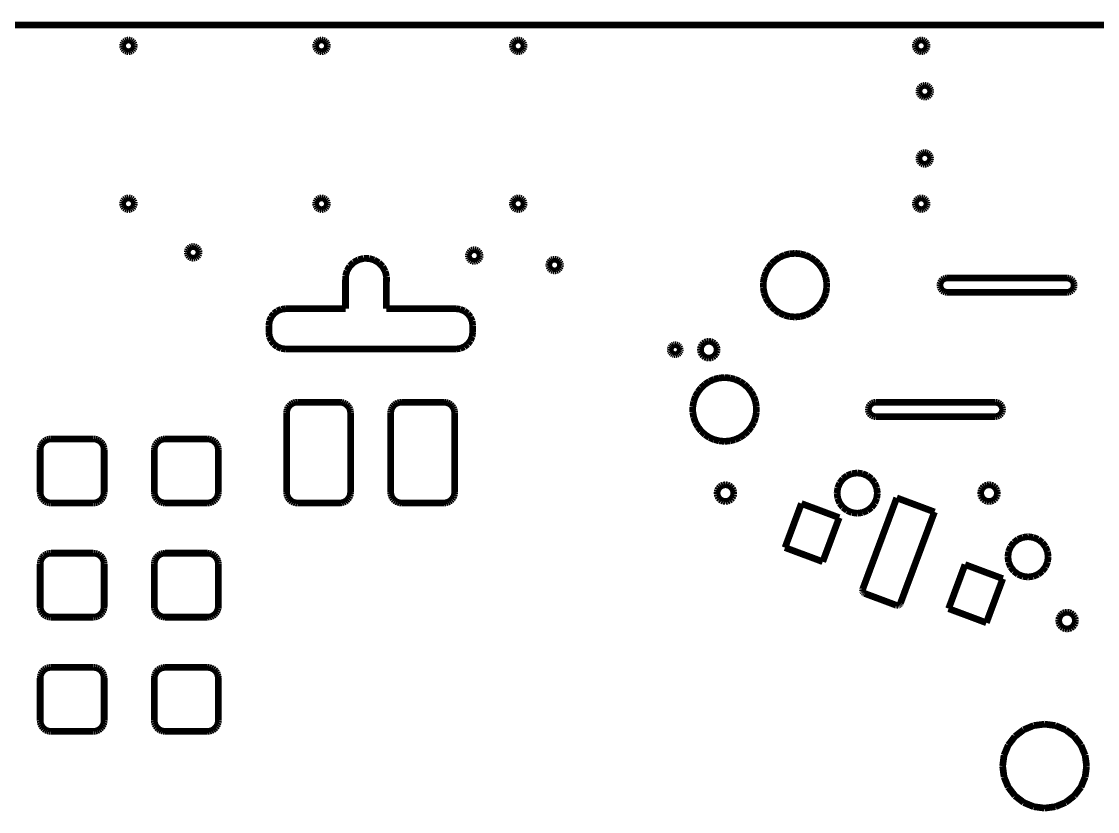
# Model space of a CAD drawing. Extents: x -533 to 536, y -245 to 271.
# Drawn here: x -27 to 293.4, y 36 to 271.2 of the extents above; entities that cross this region are included whole.
import ezdxf

# ---------------------------------------------------------------- set-up
doc = ezdxf.new("R2010")
doc.units = 0
doc.layers.add('PROFILEEDGES', color=7, linetype='CONTINUOUS')

msp = doc.modelspace()

# ---------------------------------------------------------------- linework, layer by layer
at = {"layer": 'PROFILEEDGES', "const_width": 2}
for points in [[(-531.63, 270.18), (426.99, 270.18)], [(3.6, 265.17), (3.32, 264.8)], [(3.95, 265.44), (3.6, 265.17)], [(4.36, 265.6), (3.95, 265.44)], [(4.83, 265.68), (4.36, 265.6)], [(5.31, 265.6), (4.83, 265.68)], [(5.71, 265.44), (5.31, 265.6)], [(6.06, 265.17), (5.71, 265.44)], [(6.34, 264.8), (6.06, 265.17)], [(61.1, 265.17), (60.82, 264.8)], [(61.45, 265.44), (61.1, 265.17)], [(61.85, 265.61), (61.45, 265.44)], [(62.33, 265.68), (61.85, 265.61)], [(62.81, 265.61), (62.33, 265.68)], [(63.21, 265.44), (62.81, 265.61)], [(63.56, 265.17), (63.21, 265.44)], [(63.84, 264.8), (63.56, 265.17)], [(119.68, 265.17), (119.4, 264.8)], [(120.03, 265.44), (119.68, 265.17)], [(120.43, 265.61), (120.03, 265.44)], [(120.91, 265.68), (120.43, 265.61)], [(121.39, 265.61), (120.91, 265.68)], [(121.79, 265.44), (121.39, 265.61)], [(122.14, 265.17), (121.79, 265.44)], [(122.42, 264.8), (122.14, 265.17)], [(239.68, 265.17), (239.4, 264.8)], [(240.03, 265.44), (239.68, 265.17)], [(240.43, 265.61), (240.03, 265.44)], [(240.91, 265.68), (240.43, 265.61)], [(241.39, 265.61), (240.91, 265.68)], [(241.79, 265.44), (241.39, 265.61)], [(242.14, 265.17), (241.79, 265.44)], [(242.42, 264.8), (242.14, 265.17)], [(3.15, 264.39), (3.09, 263.93)], [(3.09, 263.93), (3.15, 263.47)], [(3.32, 264.8), (3.15, 264.39)], [(3.15, 263.47), (3.32, 263.06)], [(3.32, 263.06), (3.6, 262.69)], [(3.6, 262.69), (3.95, 262.42)], [(3.95, 262.42), (4.36, 262.26)], [(4.36, 262.26), (4.83, 262.18)], [(4.83, 262.18), (5.31, 262.26)], [(5.31, 262.26), (5.71, 262.42)], [(5.71, 262.42), (6.06, 262.69)], [(6.06, 262.69), (6.34, 263.06)], [(6.52, 264.39), (6.34, 264.8)], [(6.34, 263.06), (6.52, 263.47)], [(6.57, 263.93), (6.52, 264.39)], [(6.52, 263.47), (6.57, 263.93)], [(60.64, 264.39), (60.59, 263.93)], [(60.59, 263.93), (60.64, 263.47)], [(60.82, 264.8), (60.64, 264.39)], [(60.64, 263.47), (60.82, 263.06)], [(60.82, 263.06), (61.1, 262.69)], [(61.1, 262.69), (61.45, 262.42)], [(61.45, 262.42), (61.85, 262.25)], [(61.85, 262.25), (62.33, 262.18)], [(62.33, 262.18), (62.81, 262.25)], [(62.81, 262.25), (63.21, 262.42)], [(63.21, 262.42), (63.56, 262.69)], [(63.56, 262.69), (63.84, 263.06)], [(64.02, 264.39), (63.84, 264.8)], [(63.84, 263.06), (64.02, 263.47)], [(64.07, 263.93), (64.02, 264.39)], [(64.02, 263.47), (64.07, 263.93)], [(119.22, 264.39), (119.17, 263.93)], [(119.17, 263.93), (119.22, 263.47)], [(119.4, 264.8), (119.22, 264.39)], [(119.22, 263.47), (119.4, 263.06)], [(119.4, 263.06), (119.68, 262.69)], [(119.68, 262.69), (120.03, 262.42)], [(120.03, 262.42), (120.43, 262.25)], [(120.43, 262.25), (120.91, 262.18)], [(120.91, 262.18), (121.39, 262.25)], [(121.39, 262.25), (121.79, 262.42)], [(121.79, 262.42), (122.14, 262.69)], [(122.14, 262.69), (122.42, 263.06)], [(122.6, 264.39), (122.42, 264.8)], [(122.42, 263.06), (122.6, 263.47)], [(122.65, 263.93), (122.6, 264.39)], [(122.6, 263.47), (122.65, 263.93)], [(239.22, 264.39), (239.17, 263.93)], [(239.17, 263.93), (239.22, 263.47)], [(239.4, 264.8), (239.22, 264.39)], [(239.22, 263.47), (239.4, 263.06)], [(239.4, 263.06), (239.68, 262.69)], [(239.68, 262.69), (240.03, 262.42)], [(240.03, 262.42), (240.43, 262.25)], [(240.43, 262.25), (240.91, 262.18)], [(240.91, 262.18), (241.39, 262.25)], [(241.39, 262.25), (241.79, 262.42)], [(241.79, 262.42), (242.14, 262.69)], [(242.14, 262.69), (242.42, 263.06)], [(242.6, 264.39), (242.42, 264.8)], [(242.42, 263.06), (242.6, 263.47)], [(242.65, 263.93), (242.6, 264.39)], [(242.6, 263.47), (242.65, 263.93)], [(241.48, 252.1), (241.93, 252.17)], [(241.93, 252.17), (242.39, 252.13)], [(240.24, 250.37), (240.29, 250.82)], [(240.32, 249.92), (240.24, 250.37)], [(240.29, 250.82), (240.45, 251.25)], [(240.51, 249.5), (240.32, 249.92)], [(240.45, 251.25), (240.71, 251.62)], [(240.8, 249.15), (240.51, 249.5)], [(240.71, 251.62), (241.07, 251.91)], [(241.17, 248.88), (240.8, 249.15)], [(241.07, 251.91), (241.48, 252.1)], [(242.39, 252.13), (242.81, 251.97)], [(242.92, 248.94), (242.5, 248.75)], [(242.81, 251.97), (243.19, 251.7)], [(243.27, 249.23), (242.92, 248.94)], [(243.19, 251.7), (243.48, 251.35)], [(243.53, 249.6), (243.27, 249.23)], [(243.48, 251.35), (243.66, 250.93)], [(243.7, 250.03), (243.53, 249.6)], [(243.66, 250.93), (243.74, 250.48)], [(243.74, 250.48), (243.7, 250.03)], [(241.59, 248.72), (241.17, 248.88)], [(242.05, 248.68), (241.59, 248.72)], [(242.5, 248.75), (242.05, 248.68)], [(240.22, 230.42), (240.28, 230.88)], [(240.28, 229.97), (240.22, 230.42)], [(240.28, 230.88), (240.46, 231.3)], [(240.46, 229.55), (240.28, 229.97)], [(240.46, 231.3), (240.74, 231.66)], [(240.74, 231.66), (241.1, 231.94)], [(241.1, 231.94), (241.52, 232.11)], [(241.52, 232.11), (241.97, 232.17)], [(241.97, 232.17), (242.43, 232.11)], [(242.43, 232.11), (242.85, 231.94)], [(242.85, 231.94), (243.21, 231.66)], [(243.21, 231.66), (243.49, 231.3)], [(243.49, 231.3), (243.66, 230.88)], [(243.66, 229.97), (243.49, 229.55)], [(243.66, 230.88), (243.72, 230.42)], [(243.72, 230.42), (243.66, 229.97)], [(240.74, 229.19), (240.46, 229.55)], [(241.1, 228.91), (240.74, 229.19)], [(241.52, 228.73), (241.1, 228.91)], [(241.97, 228.67), (241.52, 228.73)], [(242.43, 228.73), (241.97, 228.67)], [(242.85, 228.91), (242.43, 228.73)], [(243.21, 229.19), (242.85, 228.91)], [(243.49, 229.55), (243.21, 229.19)], [(3.15, 217.39), (3.09, 216.93)], [(3.09, 216.93), (3.15, 216.47)], [(3.32, 217.8), (3.15, 217.39)], [(3.6, 218.17), (3.32, 217.8)], [(3.95, 218.44), (3.6, 218.17)], [(4.36, 218.6), (3.95, 218.44)], [(4.83, 218.68), (4.36, 218.6)], [(5.31, 218.6), (4.83, 218.68)], [(5.71, 218.44), (5.31, 218.6)], [(6.06, 218.17), (5.71, 218.44)], [(6.34, 217.8), (6.06, 218.17)], [(6.52, 217.39), (6.34, 217.8)], [(6.57, 216.93), (6.52, 217.39)], [(6.52, 216.47), (6.57, 216.93)], [(60.64, 217.39), (60.59, 216.93)], [(60.59, 216.93), (60.64, 216.47)], [(60.82, 217.8), (60.64, 217.39)], [(61.1, 218.17), (60.82, 217.8)], [(61.45, 218.44), (61.1, 218.17)], [(61.85, 218.61), (61.45, 218.44)], [(62.33, 218.68), (61.85, 218.61)], [(62.81, 218.61), (62.33, 218.68)], [(63.21, 218.44), (62.81, 218.61)], [(63.56, 218.17), (63.21, 218.44)], [(63.84, 217.8), (63.56, 218.17)], [(64.02, 217.39), (63.84, 217.8)], [(64.07, 216.93), (64.02, 217.39)], [(64.02, 216.47), (64.07, 216.93)], [(119.22, 217.39), (119.17, 216.93)], [(119.17, 216.93), (119.22, 216.47)], [(119.4, 217.8), (119.22, 217.39)], [(119.68, 218.17), (119.4, 217.8)], [(120.03, 218.44), (119.68, 218.17)], [(120.43, 218.61), (120.03, 218.44)], [(120.91, 218.68), (120.43, 218.61)], [(121.39, 218.61), (120.91, 218.68)], [(121.79, 218.44), (121.39, 218.61)], [(122.14, 218.17), (121.79, 218.44)], [(122.42, 217.8), (122.14, 218.17)], [(122.6, 217.39), (122.42, 217.8)], [(122.65, 216.93), (122.6, 217.39)], [(122.6, 216.47), (122.65, 216.93)], [(239.23, 217.39), (239.17, 216.93)], [(239.17, 216.93), (239.23, 216.47)], [(239.4, 217.8), (239.23, 217.39)], [(239.68, 218.17), (239.4, 217.8)], [(240.03, 218.44), (239.68, 218.17)], [(240.44, 218.6), (240.03, 218.44)], [(240.91, 218.68), (240.44, 218.6)], [(241.39, 218.6), (240.91, 218.68)], [(241.79, 218.44), (241.39, 218.6)], [(242.14, 218.17), (241.79, 218.44)], [(242.42, 217.8), (242.14, 218.17)], [(242.6, 217.39), (242.42, 217.8)], [(242.65, 216.93), (242.6, 217.39)], [(242.6, 216.47), (242.65, 216.93)], [(3.15, 216.47), (3.32, 216.06)], [(3.32, 216.06), (3.6, 215.69)], [(3.6, 215.69), (3.95, 215.42)], [(3.95, 215.42), (4.36, 215.26)], [(4.36, 215.26), (4.83, 215.18)], [(4.83, 215.18), (5.31, 215.26)], [(5.31, 215.26), (5.71, 215.42)], [(5.71, 215.42), (6.06, 215.69)], [(6.06, 215.69), (6.34, 216.06)], [(6.34, 216.06), (6.52, 216.47)], [(60.64, 216.47), (60.82, 216.06)], [(60.82, 216.06), (61.1, 215.69)], [(61.1, 215.69), (61.45, 215.42)], [(61.45, 215.42), (61.85, 215.25)], [(61.85, 215.25), (62.33, 215.18)], [(62.33, 215.18), (62.81, 215.25)], [(62.81, 215.25), (63.21, 215.42)], [(63.21, 215.42), (63.56, 215.69)], [(63.56, 215.69), (63.84, 216.06)], [(63.84, 216.06), (64.02, 216.47)], [(119.22, 216.47), (119.4, 216.06)], [(119.4, 216.06), (119.68, 215.69)], [(119.68, 215.69), (120.03, 215.42)], [(120.03, 215.42), (120.43, 215.25)], [(120.43, 215.25), (120.91, 215.18)], [(120.91, 215.18), (121.39, 215.25)], [(121.39, 215.25), (121.79, 215.42)], [(121.79, 215.42), (122.14, 215.69)], [(122.14, 215.69), (122.42, 216.06)], [(122.42, 216.06), (122.6, 216.47)], [(239.23, 216.47), (239.4, 216.06)], [(239.4, 216.06), (239.68, 215.69)], [(239.68, 215.69), (240.03, 215.42)], [(240.03, 215.42), (240.44, 215.26)], [(240.44, 215.26), (240.91, 215.18)], [(240.91, 215.18), (241.39, 215.26)], [(241.39, 215.26), (241.79, 215.42)], [(241.79, 215.42), (242.14, 215.69)], [(242.14, 215.69), (242.42, 216.06)], [(242.42, 216.06), (242.6, 216.47)], [(23.2, 203.96), (23.62, 204.14)], [(23.62, 204.14), (24.07, 204.21)], [(24.07, 204.21), (24.53, 204.16)], [(24.53, 204.16), (24.95, 203.99)], [(22.35, 202.43), (22.41, 202.89)], [(22.42, 201.98), (22.35, 202.43)], [(22.41, 202.89), (22.57, 203.31)], [(22.6, 201.56), (22.42, 201.98)], [(22.57, 203.31), (22.85, 203.68)], [(22.89, 201.2), (22.6, 201.56)], [(22.85, 203.68), (23.2, 203.96)], [(23.26, 200.93), (22.89, 201.2)], [(23.68, 200.76), (23.26, 200.93)], [(25.01, 200.96), (24.59, 200.78)], [(24.95, 203.99), (25.32, 203.72)], [(25.36, 201.25), (25.01, 200.96)], [(25.32, 203.72), (25.6, 203.36)], [(25.63, 201.61), (25.36, 201.25)], [(25.6, 203.36), (25.79, 202.94)], [(25.8, 202.04), (25.63, 201.61)], [(25.79, 202.94), (25.85, 202.49)], [(25.85, 202.49), (25.8, 202.04)], [(106.07, 201.57), (106.14, 202.02)], [(106.11, 201.11), (106.07, 201.57)], [(106.26, 200.68), (106.11, 201.11)], [(106.14, 202.02), (106.34, 202.43)], [(106.34, 202.43), (106.63, 202.78)], [(106.63, 202.78), (107, 203.04)], [(107, 203.04), (107.43, 203.2)], [(107.43, 203.2), (107.89, 203.24)], [(107.89, 203.24), (108.34, 203.16)], [(108.34, 203.16), (108.75, 202.97)], [(108.75, 202.97), (109.1, 202.68)], [(109.1, 202.68), (109.36, 202.3)], [(109.48, 200.97), (109.29, 200.56)], [(109.36, 202.3), (109.52, 201.87)], [(109.56, 201.42), (109.48, 200.97)], [(109.52, 201.87), (109.56, 201.42)], [(198.83, 201.02), (197.51, 200.15)], [(200.24, 201.64), (198.83, 201.02)], [(201.74, 202.02), (200.24, 201.64)], [(203.33, 202.16), (201.74, 202.02)], [(204.92, 202.02), (203.33, 202.16)], [(206.42, 201.64), (204.92, 202.02)], [(207.83, 201.02), (206.42, 201.64)], [(209.15, 200.15), (207.83, 201.02)], [(24.13, 200.71), (23.68, 200.76)], [(24.59, 200.78), (24.13, 200.71)], [(69.93, 196.97), (70.75, 198.35)], [(70.75, 198.35), (71.9, 199.47)], [(71.9, 199.47), (73.3, 200.25)], [(73.3, 200.25), (74.85, 200.65)], [(74.85, 200.65), (76.46, 200.63)], [(76.46, 200.63), (78, 200.19)], [(78, 200.19), (79.38, 199.37)], [(79.38, 199.37), (80.51, 198.22)], [(80.51, 198.22), (81.29, 196.82)], [(106.53, 200.31), (106.26, 200.68)], [(106.88, 200.01), (106.53, 200.31)], [(107.29, 199.82), (106.88, 200.01)], [(107.74, 199.74), (107.29, 199.82)], [(108.2, 199.78), (107.74, 199.74)], [(108.63, 199.94), (108.2, 199.78)], [(109, 200.2), (108.63, 199.94)], [(109.29, 200.56), (109, 200.2)], [(130, 198.68), (130.05, 199.13)], [(130.05, 198.23), (130, 198.68)], [(130.05, 199.13), (130.23, 199.55)], [(130.23, 197.8), (130.05, 198.23)], [(130.23, 199.55), (130.51, 199.92)], [(130.51, 197.44), (130.23, 197.8)], [(130.51, 199.92), (130.87, 200.2)], [(130.87, 200.2), (131.29, 200.37)], [(131.29, 200.37), (131.75, 200.43)], [(131.75, 200.43), (132.2, 200.37)], [(132.2, 200.37), (132.62, 200.2)], [(132.62, 200.2), (132.98, 199.92)], [(132.98, 199.92), (133.26, 199.55)], [(133.26, 197.8), (132.98, 197.44)], [(133.26, 199.55), (133.44, 199.13)], [(133.44, 198.23), (133.26, 197.8)], [(133.44, 199.13), (133.5, 198.68)], [(133.5, 198.68), (133.44, 198.23)], [(195.41, 197.86), (194.66, 196.49)], [(196.37, 199.11), (195.41, 197.86)], [(197.51, 200.15), (196.37, 199.11)], [(210.29, 199.11), (209.15, 200.15)], [(211.26, 197.86), (210.29, 199.11)], [(212.01, 196.49), (211.26, 197.86)], [(69.47, 193.82), (69.49, 195.42)], [(69.49, 195.42), (69.93, 196.97)], [(81.29, 196.82), (81.69, 195.27)], [(81.69, 195.27), (81.67, 193.66)], [(130.87, 197.16), (130.51, 197.44)], [(131.29, 196.99), (130.87, 197.16)], [(131.75, 196.93), (131.29, 196.99)], [(132.2, 196.99), (131.75, 196.93)], [(132.62, 197.16), (132.2, 196.99)], [(132.98, 197.44), (132.62, 197.16)], [(194.16, 195.02), (193.89, 193.46)], [(194.66, 196.49), (194.16, 195.02)], [(212.51, 195.02), (212.01, 196.49)], [(212.77, 193.46), (212.51, 195.02)], [(247.61, 194.57), (247.21, 194.3)], [(248.08, 194.75), (247.61, 194.57)], [(248.62, 194.83), (248.08, 194.75)], [(284.34, 194.83), (248.62, 194.83)], [(284.88, 194.75), (284.34, 194.83)], [(285.35, 194.57), (284.88, 194.75)], [(285.75, 194.3), (285.35, 194.57)], [(69.47, 193.82), (69.47, 185.68)], [(81.67, 193.66), (81.67, 185.68)], [(193.89, 193.46), (193.89, 191.91)], [(193.89, 191.91), (194.16, 190.36)], [(212.51, 190.36), (212.77, 191.91)], [(212.77, 191.91), (212.77, 193.46)], [(246.62, 193.44), (246.5, 192.95)], [(246.5, 192.95), (246.5, 192.43)], [(246.5, 192.43), (246.62, 191.94)], [(246.87, 193.9), (246.62, 193.44)], [(246.62, 191.94), (246.87, 191.48)], [(247.21, 194.3), (246.87, 193.9)], [(246.87, 191.48), (247.21, 191.08)], [(286.1, 193.9), (285.75, 194.3)], [(285.75, 191.08), (286.1, 191.48)], [(286.34, 193.44), (286.1, 193.9)], [(286.1, 191.48), (286.34, 191.94)], [(286.46, 192.95), (286.34, 193.44)], [(286.34, 191.94), (286.46, 192.43)], [(286.46, 192.43), (286.46, 192.95)], [(194.16, 190.36), (194.66, 188.89)], [(194.66, 188.89), (195.41, 187.51)], [(211.26, 187.51), (212.01, 188.89)], [(212.01, 188.89), (212.51, 190.36)], [(247.21, 191.08), (247.61, 190.81)], [(247.61, 190.81), (248.08, 190.63)], [(248.08, 190.63), (248.62, 190.55)], [(248.62, 190.55), (284.34, 190.55)], [(284.34, 190.55), (284.88, 190.63)], [(284.88, 190.63), (285.35, 190.81)], [(285.35, 190.81), (285.75, 191.08)], [(48.12, 184.22), (49.15, 185.01)], [(49.15, 185.01), (50.36, 185.51)], [(50.36, 185.51), (51.65, 185.68)], [(69.47, 185.68), (51.65, 185.68)], [(102.35, 185.68), (81.67, 185.68)], [(102.35, 185.68), (103.64, 185.51)], [(103.64, 185.51), (104.85, 185.01)], [(104.85, 185.01), (105.89, 184.22)], [(195.41, 187.51), (196.37, 186.27)], [(196.37, 186.27), (197.51, 185.22)], [(197.51, 185.22), (198.83, 184.36)], [(207.83, 184.36), (209.15, 185.22)], [(209.15, 185.22), (210.29, 186.27)], [(210.29, 186.27), (211.26, 187.51)], [(46.65, 180.68), (46.82, 181.97)], [(46.82, 181.97), (47.32, 183.18)], [(47.32, 183.18), (48.12, 184.22)], [(105.89, 184.22), (106.68, 183.18)], [(106.68, 183.18), (107.18, 181.97)], [(107.18, 181.97), (107.35, 180.68)], [(198.83, 184.36), (200.24, 183.74)], [(200.24, 183.74), (201.74, 183.36)], [(201.74, 183.36), (203.33, 183.22)], [(203.33, 183.22), (204.92, 183.36)], [(204.92, 183.36), (206.42, 183.74)], [(206.42, 183.74), (207.83, 184.36)], [(46.65, 180.68), (46.65, 178.68)], [(46.82, 177.39), (46.65, 178.68)], [(107.35, 178.68), (107.18, 177.39)], [(107.35, 178.68), (107.35, 180.68)], [(47.32, 176.18), (46.82, 177.39)], [(48.12, 175.14), (47.32, 176.18)], [(106.68, 176.18), (105.89, 175.14)], [(107.18, 177.39), (106.68, 176.18)], [(176.01, 175.35), (175.61, 174.89)], [(176.5, 175.69), (176.01, 175.35)], [(177.05, 175.9), (176.5, 175.69)], [(177.67, 175.98), (177.05, 175.9)], [(178.28, 175.9), (177.67, 175.98)], [(178.83, 175.69), (178.28, 175.9)], [(179.32, 175.35), (178.83, 175.69)], [(179.72, 174.89), (179.32, 175.35)], [(49.15, 174.35), (48.12, 175.14)], [(50.36, 173.85), (49.15, 174.35)], [(51.65, 173.68), (50.36, 173.85)], [(51.65, 173.68), (102.35, 173.68)], [(103.64, 173.85), (102.35, 173.68)], [(104.85, 174.35), (103.64, 173.85)], [(105.89, 175.14), (104.85, 174.35)], [(166.17, 173.39), (166.2, 173.78)], [(166.24, 173), (166.17, 173.39)], [(166.2, 173.78), (166.32, 174.15)], [(166.41, 172.65), (166.24, 173)], [(166.32, 174.15), (166.54, 174.47)], [(166.67, 172.36), (166.41, 172.65)], [(166.54, 174.47), (166.84, 174.73)], [(167, 172.14), (166.67, 172.36)], [(166.84, 174.73), (167.19, 174.9)], [(167.37, 172.01), (167, 172.14)], [(167.19, 174.9), (167.57, 174.98)], [(167.57, 174.98), (167.96, 174.95)], [(168.14, 172.06), (167.76, 171.98)], [(167.96, 174.95), (168.34, 174.82)], [(168.49, 172.23), (168.14, 172.06)], [(168.34, 174.82), (168.66, 174.6)], [(168.79, 172.49), (168.49, 172.23)], [(168.66, 174.6), (168.92, 174.31)], [(169.01, 172.81), (168.79, 172.49)], [(168.92, 174.31), (169.09, 173.96)], [(169.14, 173.18), (169.01, 172.81)], [(169.09, 173.96), (169.16, 173.57)], [(169.16, 173.57), (169.14, 173.18)], [(175.33, 174.37), (175.19, 173.78)], [(175.19, 173.78), (175.19, 173.18)], [(175.19, 173.18), (175.33, 172.59)], [(175.61, 174.89), (175.33, 174.37)], [(175.33, 172.59), (175.61, 172.07)], [(175.61, 172.07), (176.01, 171.61)], [(179.32, 171.61), (179.72, 172.07)], [(180, 174.37), (179.72, 174.89)], [(179.72, 172.07), (180, 172.59)], [(180.14, 173.78), (180, 174.37)], [(180, 172.59), (180.14, 173.18)], [(180.14, 173.18), (180.14, 173.78)], [(167.76, 171.98), (167.37, 172.01)], [(176.01, 171.61), (176.5, 171.27)], [(176.5, 171.27), (177.05, 171.06)], [(177.05, 171.06), (177.67, 170.98)], [(177.67, 170.98), (178.28, 171.06)], [(178.28, 171.06), (178.83, 171.27)], [(178.83, 171.27), (179.32, 171.61)], [(176.53, 163.18), (175.38, 162.13)], [(177.85, 164.05), (176.53, 163.18)], [(179.27, 164.67), (177.85, 164.05)], [(180.77, 165.05), (179.27, 164.67)], [(182.37, 165.19), (180.77, 165.05)], [(183.96, 165.05), (182.37, 165.19)], [(185.46, 164.67), (183.96, 165.05)], [(186.88, 164.05), (185.46, 164.67)], [(188.2, 163.18), (186.88, 164.05)], [(189.35, 162.13), (188.2, 163.18)], [(173.66, 159.5), (173.16, 158.03)], [(174.42, 160.88), (173.66, 159.5)], [(175.38, 162.13), (174.42, 160.88)], [(190.31, 160.88), (189.35, 162.13)], [(191.07, 159.5), (190.31, 160.88)], [(191.57, 158.03), (191.07, 159.5)], [(52.12, 155.76), (52.35, 156.26)], [(52.35, 156.26), (52.67, 156.71)], [(52.67, 156.71), (53.06, 157.11)], [(53.06, 157.11), (53.51, 157.42)], [(53.51, 157.42), (54.02, 157.66)], [(54.02, 157.66), (54.55, 157.8)], [(54.55, 157.8), (55.1, 157.85)], [(55.1, 157.85), (67.8, 157.85)], [(67.8, 157.85), (68.35, 157.8)], [(68.35, 157.8), (68.89, 157.66)], [(68.89, 157.66), (69.39, 157.42)], [(69.39, 157.42), (69.84, 157.11)], [(69.84, 157.11), (70.23, 156.71)], [(70.23, 156.71), (70.55, 156.26)], [(70.55, 156.26), (70.79, 155.76)], [(83.12, 155.76), (83.35, 156.26)], [(83.35, 156.26), (83.67, 156.71)], [(83.67, 156.71), (84.06, 157.11)], [(84.06, 157.11), (84.51, 157.42)], [(84.51, 157.42), (85.02, 157.66)], [(85.02, 157.66), (85.55, 157.8)], [(85.55, 157.8), (86.1, 157.85)], [(86.1, 157.85), (98.8, 157.85)], [(98.8, 157.85), (99.35, 157.8)], [(99.35, 157.8), (99.89, 157.66)], [(99.89, 157.66), (100.39, 157.42)], [(100.39, 157.42), (100.84, 157.11)], [(100.84, 157.11), (101.23, 156.71)], [(101.23, 156.71), (101.55, 156.26)], [(101.55, 156.26), (101.79, 155.76)], [(173.16, 158.03), (172.9, 156.46)], [(172.9, 156.46), (172.9, 154.91)], [(191.83, 156.46), (191.57, 158.03)], [(191.83, 154.91), (191.83, 156.46)], [(225.31, 156.44), (225.19, 155.95)], [(225.55, 156.9), (225.31, 156.44)], [(225.9, 157.29), (225.55, 156.9)], [(226.3, 157.57), (225.9, 157.29)], [(226.77, 157.75), (226.3, 157.57)], [(227.31, 157.83), (226.77, 157.75)], [(263.03, 157.83), (227.31, 157.83)], [(263.56, 157.75), (263.03, 157.83)], [(264.03, 157.57), (263.56, 157.75)], [(264.43, 157.29), (264.03, 157.57)], [(264.78, 156.9), (264.43, 157.29)], [(265.02, 156.44), (264.78, 156.9)], [(265.14, 155.95), (265.02, 156.44)], [(51.93, 154.67), (51.98, 155.22)], [(51.93, 131.02), (51.93, 154.67)], [(51.98, 155.22), (52.12, 155.76)], [(70.79, 155.76), (70.93, 155.22)], [(70.93, 155.22), (70.98, 154.67)], [(70.98, 154.67), (70.98, 131.02)], [(82.93, 154.67), (82.98, 155.22)], [(82.93, 131.02), (82.93, 154.67)], [(82.98, 155.22), (83.12, 155.76)], [(101.79, 155.76), (101.93, 155.22)], [(101.93, 155.22), (101.98, 154.67)], [(101.98, 154.67), (101.98, 131.02)], [(172.9, 154.91), (173.16, 153.35)], [(173.16, 153.35), (173.66, 151.88)], [(191.07, 151.88), (191.57, 153.35)], [(191.57, 153.35), (191.83, 154.91)], [(225.19, 155.95), (225.19, 155.43)], [(225.19, 155.43), (225.31, 154.94)], [(225.31, 154.94), (225.55, 154.48)], [(225.55, 154.48), (225.9, 154.09)], [(225.9, 154.09), (226.3, 153.81)], [(226.3, 153.81), (226.77, 153.63)], [(226.77, 153.63), (227.31, 153.55)], [(227.31, 153.55), (263.03, 153.55)], [(263.03, 153.55), (263.56, 153.63)], [(263.56, 153.63), (264.03, 153.81)], [(264.03, 153.81), (264.43, 154.09)], [(264.43, 154.09), (264.78, 154.48)], [(264.78, 154.48), (265.02, 154.94)], [(265.02, 154.94), (265.14, 155.43)], [(265.14, 155.43), (265.14, 155.95)], [(173.66, 151.88), (174.42, 150.5)], [(174.42, 150.5), (175.38, 149.25)], [(189.35, 149.25), (190.31, 150.5)], [(190.31, 150.5), (191.07, 151.88)], [(-19.87, 146.47), (-20.32, 146.16)], [(-19.37, 146.71), (-19.87, 146.47)], [(-18.83, 146.85), (-19.37, 146.71)], [(-18.28, 146.9), (-18.83, 146.85)], [(-5.58, 146.9), (-18.28, 146.9)], [(-5.03, 146.85), (-5.58, 146.9)], [(-4.5, 146.71), (-5.03, 146.85)], [(-3.99, 146.47), (-4.5, 146.71)], [(-3.54, 146.16), (-3.99, 146.47)], [(14.13, 146.47), (13.68, 146.16)], [(14.63, 146.71), (14.13, 146.47)], [(15.17, 146.85), (14.63, 146.71)], [(15.72, 146.9), (15.17, 146.85)], [(28.42, 146.9), (15.72, 146.9)], [(28.97, 146.85), (28.42, 146.9)], [(29.5, 146.71), (28.97, 146.85)], [(30.01, 146.47), (29.5, 146.71)], [(30.46, 146.16), (30.01, 146.47)], [(175.38, 149.25), (176.53, 148.2)], [(176.53, 148.2), (177.85, 147.33)], [(177.85, 147.33), (179.27, 146.71)], [(179.27, 146.71), (180.77, 146.33)], [(183.96, 146.33), (185.46, 146.71)], [(185.46, 146.71), (186.88, 147.33)], [(186.88, 147.33), (188.2, 148.2)], [(188.2, 148.2), (189.35, 149.25)], [(-21.41, 144.27), (-21.46, 143.72)], [(-21.46, 143.72), (-21.46, 131.02)], [(-21.27, 144.81), (-21.41, 144.27)], [(-21.03, 145.31), (-21.27, 144.81)], [(-20.71, 145.76), (-21.03, 145.31)], [(-20.32, 146.16), (-20.71, 145.76)], [(-3.15, 145.76), (-3.54, 146.16)], [(-2.83, 145.31), (-3.15, 145.76)], [(-2.6, 144.81), (-2.83, 145.31)], [(-2.46, 144.27), (-2.6, 144.81)], [(-2.41, 143.72), (-2.46, 144.27)], [(-2.41, 131.02), (-2.41, 143.72)], [(12.59, 144.27), (12.54, 143.72)], [(12.54, 143.72), (12.54, 131.02)], [(12.73, 144.81), (12.59, 144.27)], [(12.97, 145.31), (12.73, 144.81)], [(13.29, 145.76), (12.97, 145.31)], [(13.68, 146.16), (13.29, 145.76)], [(30.85, 145.76), (30.46, 146.16)], [(31.17, 145.31), (30.85, 145.76)], [(31.4, 144.81), (31.17, 145.31)], [(31.54, 144.27), (31.4, 144.81)], [(31.59, 143.72), (31.54, 144.27)], [(31.59, 131.02), (31.59, 143.72)], [(180.77, 146.33), (182.37, 146.19)], [(182.37, 146.19), (183.96, 146.33)], [(216.07, 132.34), (216.67, 133.78)], [(216.67, 133.78), (217.62, 135.03)], [(217.62, 135.03), (218.87, 135.98)], [(218.87, 135.98), (220.31, 136.58)], [(220.31, 136.58), (221.87, 136.78)], [(221.87, 136.78), (223.42, 136.58)], [(223.42, 136.58), (224.87, 135.98)], [(224.87, 135.98), (226.11, 135.03)], [(226.11, 135.03), (227.06, 133.78)], [(227.06, 133.78), (227.66, 132.34)], [(-21.46, 131.02), (-21.41, 130.47)], [(-21.41, 130.47), (-21.27, 129.94)], [(-2.6, 129.94), (-2.46, 130.47)], [(-2.46, 130.47), (-2.41, 131.02)], [(12.54, 131.02), (12.59, 130.47)], [(12.59, 130.47), (12.73, 129.94)], [(31.4, 129.94), (31.54, 130.47)], [(31.54, 130.47), (31.59, 131.02)], [(51.98, 130.47), (51.93, 131.02)], [(52.12, 129.94), (51.98, 130.47)], [(70.93, 130.47), (70.79, 129.94)], [(70.98, 131.02), (70.93, 130.47)], [(82.98, 130.47), (82.93, 131.02)], [(83.12, 129.94), (82.98, 130.47)], [(101.93, 130.47), (101.79, 129.94)], [(101.98, 131.02), (101.93, 130.47)], [(180.28, 131.67), (180.14, 131.08)], [(180.14, 131.08), (180.14, 130.49)], [(180.14, 130.49), (180.28, 129.89)], [(180.56, 132.2), (180.28, 131.67)], [(180.96, 132.65), (180.56, 132.2)], [(181.45, 132.99), (180.96, 132.65)], [(182, 133.2), (181.45, 132.99)], [(182.62, 133.28), (182, 133.2)], [(183.23, 133.2), (182.62, 133.28)], [(183.78, 132.99), (183.23, 133.2)], [(184.27, 132.65), (183.78, 132.99)], [(184.68, 132.2), (184.27, 132.65)], [(184.95, 131.67), (184.68, 132.2)], [(185.1, 131.08), (184.95, 131.67)], [(184.95, 129.89), (185.1, 130.49)], [(185.1, 130.49), (185.1, 131.08)], [(215.87, 130.78), (216.07, 132.34)], [(216.07, 129.23), (215.87, 130.78)], [(227.66, 132.34), (227.87, 130.78)], [(227.87, 130.78), (227.66, 129.23)], [(258.78, 131.67), (258.64, 131.08)], [(258.64, 131.08), (258.64, 130.49)], [(258.64, 130.49), (258.78, 129.89)], [(259.06, 132.2), (258.78, 131.67)], [(259.46, 132.65), (259.06, 132.2)], [(259.95, 132.99), (259.46, 132.65)], [(260.5, 133.2), (259.95, 132.99)], [(261.12, 133.28), (260.5, 133.2)], [(261.73, 133.2), (261.12, 133.28)], [(262.28, 132.99), (261.73, 133.2)], [(262.77, 132.65), (262.28, 132.99)], [(263.17, 132.2), (262.77, 132.65)], [(263.45, 131.67), (263.17, 132.2)], [(263.59, 131.08), (263.45, 131.67)], [(263.45, 129.89), (263.59, 130.49)], [(263.59, 130.49), (263.59, 131.08)], [(-21.27, 129.94), (-21.03, 129.44)], [(-21.03, 129.44), (-20.71, 128.98)], [(-20.71, 128.98), (-20.32, 128.59)], [(-20.32, 128.59), (-19.87, 128.27)], [(-19.87, 128.27), (-19.37, 128.04)], [(-19.37, 128.04), (-18.83, 127.9)], [(-18.83, 127.9), (-18.28, 127.85)], [(-18.28, 127.85), (-5.58, 127.85)], [(-5.58, 127.85), (-5.03, 127.9)], [(-5.03, 127.9), (-4.5, 128.04)], [(-4.5, 128.04), (-3.99, 128.27)], [(-3.99, 128.27), (-3.54, 128.59)], [(-3.54, 128.59), (-3.15, 128.98)], [(-3.15, 128.98), (-2.83, 129.44)], [(-2.83, 129.44), (-2.6, 129.94)], [(12.73, 129.94), (12.97, 129.44)], [(12.97, 129.44), (13.29, 128.98)], [(13.29, 128.98), (13.68, 128.59)], [(13.68, 128.59), (14.13, 128.27)], [(14.13, 128.27), (14.63, 128.04)], [(14.63, 128.04), (15.17, 127.9)], [(15.17, 127.9), (15.72, 127.85)], [(15.72, 127.85), (28.42, 127.85)], [(28.42, 127.85), (28.97, 127.9)], [(28.97, 127.9), (29.5, 128.04)], [(29.5, 128.04), (30.01, 128.27)], [(30.01, 128.27), (30.46, 128.59)], [(30.46, 128.59), (30.85, 128.98)], [(30.85, 128.98), (31.17, 129.44)], [(31.17, 129.44), (31.4, 129.94)], [(52.35, 129.44), (52.12, 129.94)], [(52.67, 128.98), (52.35, 129.44)], [(53.06, 128.59), (52.67, 128.98)], [(53.51, 128.27), (53.06, 128.59)], [(54.02, 128.04), (53.51, 128.27)], [(54.55, 127.9), (54.02, 128.04)], [(55.1, 127.85), (54.55, 127.9)], [(67.8, 127.85), (55.1, 127.85)], [(68.35, 127.9), (67.8, 127.85)], [(68.89, 128.04), (68.35, 127.9)], [(69.39, 128.27), (68.89, 128.04)], [(69.84, 128.59), (69.39, 128.27)], [(70.23, 128.98), (69.84, 128.59)], [(70.55, 129.44), (70.23, 128.98)], [(70.79, 129.94), (70.55, 129.44)], [(83.35, 129.44), (83.12, 129.94)], [(83.67, 128.98), (83.35, 129.44)], [(84.06, 128.59), (83.67, 128.98)], [(84.51, 128.27), (84.06, 128.59)], [(85.02, 128.04), (84.51, 128.27)], [(85.55, 127.9), (85.02, 128.04)], [(86.1, 127.85), (85.55, 127.9)], [(98.8, 127.85), (86.1, 127.85)], [(99.35, 127.9), (98.8, 127.85)], [(99.89, 128.04), (99.35, 127.9)], [(100.39, 128.27), (99.89, 128.04)], [(100.84, 128.59), (100.39, 128.27)], [(101.23, 128.98), (100.84, 128.59)], [(101.55, 129.44), (101.23, 128.98)], [(101.79, 129.94), (101.55, 129.44)], [(180.28, 129.89), (180.56, 129.37)], [(180.56, 129.37), (180.96, 128.91)], [(180.96, 128.91), (181.45, 128.57)], [(181.45, 128.57), (182, 128.37)], [(182, 128.37), (182.62, 128.28)], [(182.62, 128.28), (183.23, 128.37)], [(183.23, 128.37), (183.78, 128.57)], [(183.78, 128.57), (184.27, 128.91)], [(184.27, 128.91), (184.68, 129.37)], [(184.68, 129.37), (184.95, 129.89)], [(205.25, 127.68), (200.36, 114.56)], [(216.5, 123.48), (205.25, 127.68)], [(216.67, 127.78), (216.07, 129.23)], [(217.62, 126.54), (216.67, 127.78)], [(233.63, 129.37), (223.5, 102.19)], [(227.06, 127.78), (226.11, 126.54)], [(227.66, 129.23), (227.06, 127.78)], [(244.88, 125.17), (233.63, 129.37)], [(258.78, 129.89), (259.06, 129.37)], [(259.06, 129.37), (259.46, 128.91)], [(259.46, 128.91), (259.95, 128.57)], [(259.95, 128.57), (260.5, 128.37)], [(260.5, 128.37), (261.12, 128.28)], [(261.12, 128.28), (261.73, 128.37)], [(261.73, 128.37), (262.28, 128.57)], [(262.28, 128.57), (262.77, 128.91)], [(262.77, 128.91), (263.17, 129.37)], [(263.17, 129.37), (263.45, 129.89)], [(218.87, 125.59), (217.62, 126.54)], [(220.31, 124.99), (218.87, 125.59)], [(221.87, 124.78), (220.31, 124.99)], [(223.42, 124.99), (221.87, 124.78)], [(224.87, 125.59), (223.42, 124.99)], [(226.11, 126.54), (224.87, 125.59)], [(234.74, 98), (244.88, 125.17)], [(211.6, 110.37), (216.5, 123.48)], [(269.74, 117.01), (271.18, 117.6)], [(271.18, 117.6), (272.74, 117.81)], [(272.74, 117.81), (274.29, 117.6)], [(274.29, 117.6), (275.74, 117.01)], [(200.36, 114.56), (211.6, 110.37)], [(266.94, 113.36), (267.54, 114.81)], [(267.54, 114.81), (268.49, 116.05)], [(268.49, 116.05), (269.74, 117.01)], [(275.74, 117.01), (276.98, 116.05)], [(276.98, 116.05), (277.93, 114.81)], [(277.93, 114.81), (278.53, 113.36)], [(-21.03, 111.31), (-21.27, 110.81)], [(-20.71, 111.76), (-21.03, 111.31)], [(-20.32, 112.16), (-20.71, 111.76)], [(-19.87, 112.47), (-20.32, 112.16)], [(-19.37, 112.71), (-19.87, 112.47)], [(-18.83, 112.85), (-19.37, 112.71)], [(-18.28, 112.9), (-18.83, 112.85)], [(-5.58, 112.9), (-18.28, 112.9)], [(-5.03, 112.85), (-5.58, 112.9)], [(-4.5, 112.71), (-5.03, 112.85)], [(-3.99, 112.47), (-4.5, 112.71)], [(-3.54, 112.16), (-3.99, 112.47)], [(-3.15, 111.76), (-3.54, 112.16)], [(-2.83, 111.31), (-3.15, 111.76)], [(-2.6, 110.81), (-2.83, 111.31)], [(12.97, 111.31), (12.73, 110.81)], [(13.29, 111.76), (12.97, 111.31)], [(13.68, 112.16), (13.29, 111.76)], [(14.13, 112.47), (13.68, 112.16)], [(14.63, 112.71), (14.13, 112.47)], [(15.17, 112.85), (14.63, 112.71)], [(15.72, 112.9), (15.17, 112.85)], [(28.42, 112.9), (15.72, 112.9)], [(28.97, 112.85), (28.42, 112.9)], [(29.5, 112.71), (28.97, 112.85)], [(30.01, 112.47), (29.5, 112.71)], [(30.46, 112.16), (30.01, 112.47)], [(30.85, 111.76), (30.46, 112.16)], [(31.17, 111.31), (30.85, 111.76)], [(31.4, 110.81), (31.17, 111.31)], [(266.74, 111.81), (266.94, 113.36)], [(266.94, 110.26), (266.74, 111.81)], [(278.53, 113.36), (278.74, 111.81)], [(278.74, 111.81), (278.53, 110.26)], [(-21.41, 110.27), (-21.46, 109.72)], [(-21.46, 109.72), (-21.46, 97.02)], [(-21.27, 110.81), (-21.41, 110.27)], [(-2.46, 110.27), (-2.6, 110.81)], [(-2.41, 109.72), (-2.46, 110.27)], [(-2.41, 97.02), (-2.41, 109.72)], [(12.59, 110.27), (12.54, 109.72)], [(12.54, 109.72), (12.54, 97.02)], [(12.73, 110.81), (12.59, 110.27)], [(31.54, 110.27), (31.4, 110.81)], [(31.59, 109.72), (31.54, 110.27)], [(31.59, 97.02), (31.59, 109.72)], [(253.97, 109.51), (249.08, 96.39)], [(265.22, 105.31), (253.97, 109.51)], [(267.54, 108.81), (266.94, 110.26)], [(268.49, 107.57), (267.54, 108.81)], [(277.93, 108.81), (276.98, 107.57)], [(278.53, 110.26), (277.93, 108.81)], [(260.33, 92.19), (265.22, 105.31)], [(269.74, 106.61), (268.49, 107.57)], [(271.18, 106.01), (269.74, 106.61)], [(272.74, 105.81), (271.18, 106.01)], [(274.29, 106.01), (272.74, 105.81)], [(275.74, 106.61), (274.29, 106.01)], [(276.98, 107.57), (275.74, 106.61)], [(223.5, 102.19), (223.44, 101.93)], [(223.44, 101.93), (223.45, 101.68)], [(223.45, 101.68), (223.53, 101.43)], [(223.53, 101.43), (223.66, 101.21)], [(223.66, 101.21), (223.85, 101.04)], [(223.85, 101.04), (224.09, 100.91)], [(224.09, 100.91), (233.45, 97.41)], [(-21.46, 97.02), (-21.41, 96.47)], [(-21.41, 96.47), (-21.27, 95.94)], [(-21.27, 95.94), (-21.03, 95.44)], [(-21.03, 95.44), (-20.71, 94.98)], [(-3.15, 94.98), (-2.83, 95.44)], [(-2.83, 95.44), (-2.6, 95.94)], [(-2.6, 95.94), (-2.46, 96.47)], [(-2.46, 96.47), (-2.41, 97.02)], [(12.54, 97.02), (12.59, 96.47)], [(12.59, 96.47), (12.73, 95.94)], [(12.73, 95.94), (12.97, 95.44)], [(12.97, 95.44), (13.29, 94.98)], [(30.85, 94.98), (31.17, 95.44)], [(31.17, 95.44), (31.4, 95.94)], [(31.4, 95.94), (31.54, 96.47)], [(31.54, 96.47), (31.59, 97.02)], [(233.45, 97.41), (233.72, 97.36)], [(233.72, 97.36), (233.97, 97.36)], [(233.97, 97.36), (234.22, 97.44)], [(234.22, 97.44), (234.44, 97.58)], [(234.44, 97.58), (234.61, 97.76)], [(234.61, 97.76), (234.74, 98)], [(249.08, 96.39), (260.33, 92.19)], [(283.74, 95.25), (283.19, 95.05)], [(284.36, 95.34), (283.74, 95.25)], [(284.98, 95.25), (284.36, 95.34)], [(285.53, 95.05), (284.98, 95.25)], [(-20.71, 94.98), (-20.32, 94.59)], [(-20.32, 94.59), (-19.87, 94.27)], [(-19.87, 94.27), (-19.37, 94.04)], [(-19.37, 94.04), (-18.83, 93.9)], [(-18.83, 93.9), (-18.28, 93.85)], [(-18.28, 93.85), (-5.58, 93.85)], [(-5.58, 93.85), (-5.03, 93.9)], [(-5.03, 93.9), (-4.5, 94.04)], [(-4.5, 94.04), (-3.99, 94.27)], [(-3.99, 94.27), (-3.54, 94.59)], [(-3.54, 94.59), (-3.15, 94.98)], [(13.29, 94.98), (13.68, 94.59)], [(13.68, 94.59), (14.13, 94.27)], [(14.13, 94.27), (14.63, 94.04)], [(14.63, 94.04), (15.17, 93.9)], [(15.17, 93.9), (15.72, 93.85)], [(15.72, 93.85), (28.42, 93.85)], [(28.42, 93.85), (28.97, 93.9)], [(28.97, 93.9), (29.5, 94.04)], [(29.5, 94.04), (30.01, 94.27)], [(30.01, 94.27), (30.46, 94.59)], [(30.46, 94.59), (30.85, 94.98)], [(282.03, 93.73), (281.88, 93.13)], [(281.88, 93.13), (281.88, 92.54)], [(281.88, 92.54), (282.03, 91.95)], [(282.3, 94.25), (282.03, 93.73)], [(282.03, 91.95), (282.3, 91.42)], [(282.71, 94.71), (282.3, 94.25)], [(283.19, 95.05), (282.71, 94.71)], [(286.01, 94.71), (285.53, 95.05)], [(286.42, 94.25), (286.01, 94.71)], [(286.69, 93.73), (286.42, 94.25)], [(286.42, 91.42), (286.69, 91.95)], [(286.84, 93.13), (286.69, 93.73)], [(286.69, 91.95), (286.84, 92.54)], [(286.84, 92.54), (286.84, 93.13)], [(282.3, 91.42), (282.71, 90.97)], [(282.71, 90.97), (283.19, 90.62)], [(283.19, 90.62), (283.74, 90.42)], [(283.74, 90.42), (284.36, 90.34)], [(284.36, 90.34), (284.98, 90.42)], [(284.98, 90.42), (285.53, 90.62)], [(285.53, 90.62), (286.01, 90.97)], [(286.01, 90.97), (286.42, 91.42)], [(-21.41, 76.27), (-21.46, 75.72)], [(-21.27, 76.81), (-21.41, 76.27)], [(-21.03, 77.31), (-21.27, 76.81)], [(-20.71, 77.76), (-21.03, 77.31)], [(-20.32, 78.16), (-20.71, 77.76)], [(-19.87, 78.47), (-20.32, 78.16)], [(-19.37, 78.71), (-19.87, 78.47)], [(-18.83, 78.85), (-19.37, 78.71)], [(-18.28, 78.9), (-18.83, 78.85)], [(-5.58, 78.9), (-18.28, 78.9)], [(-5.03, 78.85), (-5.58, 78.9)], [(-4.5, 78.71), (-5.03, 78.85)], [(-3.99, 78.47), (-4.5, 78.71)], [(-3.54, 78.16), (-3.99, 78.47)], [(-3.15, 77.76), (-3.54, 78.16)], [(-2.83, 77.31), (-3.15, 77.76)], [(-2.6, 76.81), (-2.83, 77.31)], [(-2.46, 76.27), (-2.6, 76.81)], [(-2.41, 75.72), (-2.46, 76.27)], [(12.59, 76.27), (12.54, 75.72)], [(12.73, 76.81), (12.59, 76.27)], [(12.97, 77.31), (12.73, 76.81)], [(13.29, 77.76), (12.97, 77.31)], [(13.68, 78.16), (13.29, 77.76)], [(14.13, 78.47), (13.68, 78.16)], [(14.63, 78.71), (14.13, 78.47)], [(15.17, 78.85), (14.63, 78.71)], [(15.72, 78.9), (15.17, 78.85)], [(28.42, 78.9), (15.72, 78.9)], [(28.97, 78.85), (28.42, 78.9)], [(29.5, 78.71), (28.97, 78.85)], [(30.01, 78.47), (29.5, 78.71)], [(30.46, 78.16), (30.01, 78.47)], [(30.85, 77.76), (30.46, 78.16)], [(31.17, 77.31), (30.85, 77.76)], [(31.4, 76.81), (31.17, 77.31)], [(31.54, 76.27), (31.4, 76.81)], [(31.59, 75.72), (31.54, 76.27)], [(-21.46, 75.72), (-21.46, 63.02)], [(-2.41, 63.02), (-2.41, 75.72)], [(12.54, 75.72), (12.54, 63.02)], [(31.59, 63.02), (31.59, 75.72)], [(-21.46, 63.02), (-21.41, 62.47)], [(-21.41, 62.47), (-21.27, 61.94)], [(-21.27, 61.94), (-21.03, 61.44)], [(-21.03, 61.44), (-20.71, 60.98)], [(-20.71, 60.98), (-20.32, 60.59)], [(-20.32, 60.59), (-19.87, 60.27)], [(-19.87, 60.27), (-19.37, 60.04)], [(-19.37, 60.04), (-18.83, 59.9)], [(-18.83, 59.9), (-18.28, 59.85)], [(-5.58, 59.85), (-5.03, 59.9)], [(-5.03, 59.9), (-4.5, 60.04)], [(-4.5, 60.04), (-3.99, 60.27)], [(-3.99, 60.27), (-3.54, 60.59)], [(-3.54, 60.59), (-3.15, 60.98)], [(-3.15, 60.98), (-2.83, 61.44)], [(-2.83, 61.44), (-2.6, 61.94)], [(-2.6, 61.94), (-2.46, 62.47)], [(-2.46, 62.47), (-2.41, 63.02)], [(12.54, 63.02), (12.59, 62.47)], [(12.59, 62.47), (12.73, 61.94)], [(12.73, 61.94), (12.97, 61.44)], [(12.97, 61.44), (13.29, 60.98)], [(13.29, 60.98), (13.68, 60.59)], [(13.68, 60.59), (14.13, 60.27)], [(14.13, 60.27), (14.63, 60.04)], [(14.63, 60.04), (15.17, 59.9)], [(15.17, 59.9), (15.72, 59.85)], [(28.42, 59.85), (28.97, 59.9)], [(28.97, 59.9), (29.5, 60.04)], [(29.5, 60.04), (30.01, 60.27)], [(30.01, 60.27), (30.46, 60.59)], [(30.46, 60.59), (30.85, 60.98)], [(30.85, 60.98), (31.17, 61.44)], [(31.17, 61.44), (31.4, 61.94)], [(31.4, 61.94), (31.54, 62.47)], [(31.54, 62.47), (31.59, 63.02)], [(268.83, 58.34), (271.42, 60.33)], [(271.42, 60.33), (274.43, 61.58)], [(274.43, 61.58), (277.67, 62)], [(277.67, 62), (280.9, 61.58)], [(280.9, 61.58), (283.92, 60.33)], [(283.92, 60.33), (286.5, 58.34)], [(-18.28, 59.85), (-5.58, 59.85)], [(15.72, 59.85), (28.42, 59.85)], [(266.84, 55.75), (268.83, 58.34)], [(286.5, 58.34), (288.49, 55.75)], [(265.59, 52.74), (266.84, 55.75)], [(288.49, 55.75), (289.74, 52.74)], [(265.17, 49.5), (265.59, 52.74)], [(289.74, 52.74), (290.17, 49.5)], [(265.59, 46.27), (265.17, 49.5)], [(290.17, 49.5), (289.74, 46.27)], [(266.84, 43.25), (265.59, 46.27)], [(289.74, 46.27), (288.49, 43.25)], [(268.83, 40.67), (266.84, 43.25)], [(271.42, 38.68), (268.83, 40.67)], [(286.5, 40.67), (283.92, 38.68)], [(288.49, 43.25), (286.5, 40.67)], [(274.43, 37.43), (271.42, 38.68)], [(283.92, 38.68), (280.9, 37.43)], [(277.67, 37), (274.43, 37.43)], [(280.9, 37.43), (277.67, 37)]]:
    msp.add_lwpolyline(points, dxfattribs=at)

doc.saveas('drawing.dxf')
